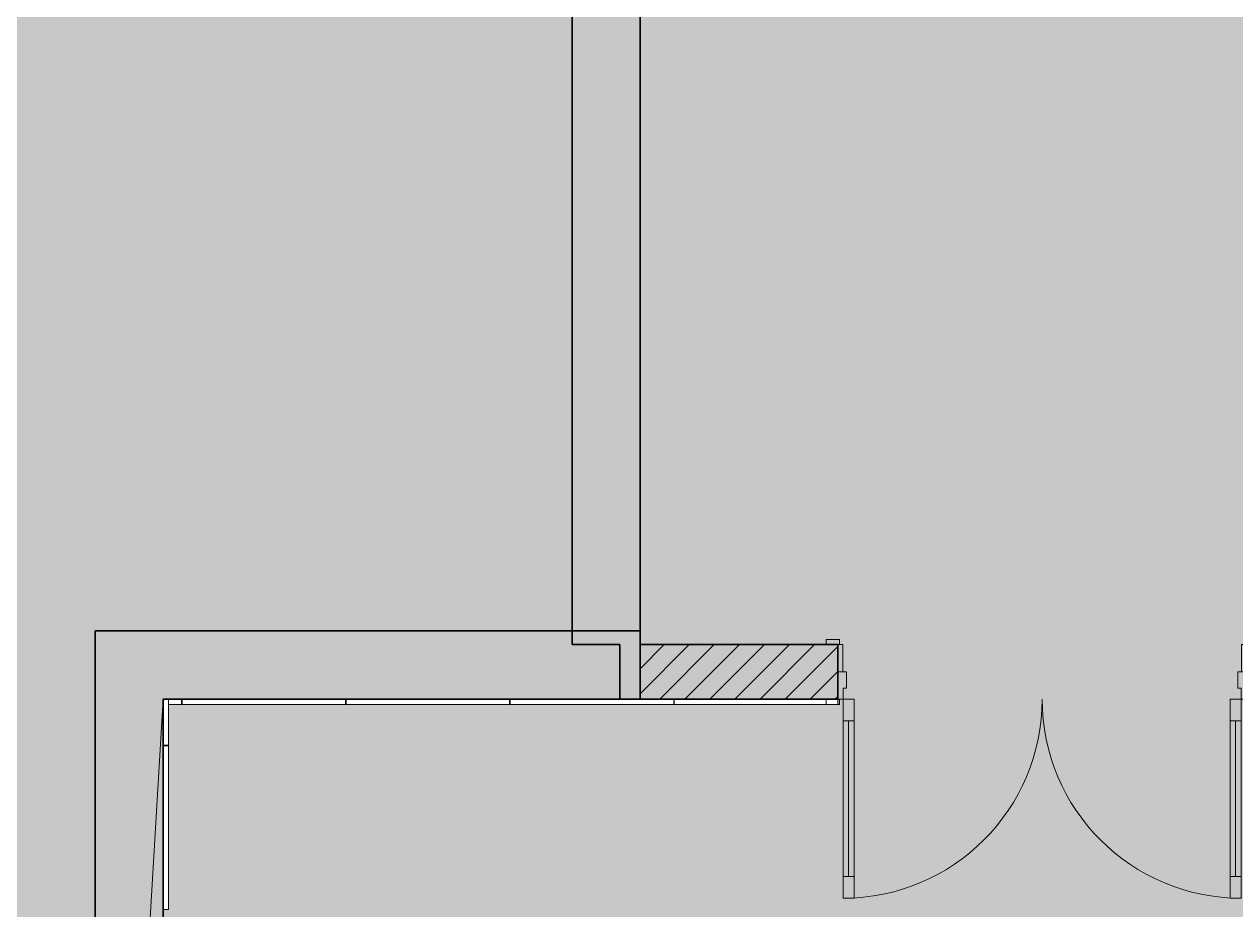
# Model space of a CAD drawing. Header units: millimetres. Extents: x -5491 to 122470, y -101890 to 30952.
# Drawn here: x 11340 to 15785, y -10173 to -6926 of the extents above; entities that cross this region are included whole.
import ezdxf
from ezdxf.enums import TextEntityAlignment as Align

# ---------------------------------------------------------------- set-up
doc = ezdxf.new("R2010")
doc.units = ezdxf.units.MM
doc.header["$MEASUREMENT"] = 0
doc.linetypes.add('Wipeout_Contour', pattern=[1000, 0, -1000])
for name, color, linetype, lineweight in [('-  Pllakat_koridore_E_Pen_No__7', 7, 'Continuous', 35), ('- lokalet e_Pen_No__132', 255, 'Continuous', 0), ('0_Pen_No__132', 255, 'Continuous', 0), ('A - Muret_Pen_No__7', 7, 'Continuous', 35), ('ARCHICAD Zone Stamps_Pen_No__1', 7, 'Continuous', 13)]:
    doc.layers.add(name, color=color, linetype=linetype, lineweight=lineweight)
for name, color, linetype in [('- lokalet e', 7, 'Continuous'), ('- Pllakat_koridore_CD', 7, 'Continuous'), ('A - Muret', 7, 'Continuous')]:
    doc.layers.add(name, color=color, linetype=linetype)
for name, color, linetype, lineweight, true_color in [('- Pllakat_koridore_CD_Pen_No__145', 7, 'Continuous', 20, 0x0077b0), ('A - Fill Zone_Pen_No__82', 7, 'Continuous', 20, 0xaaaaaa), ('ARCHICAD Doors_Pen_No__108', 7, 'Continuous', 13, 0xfd8379)]:
    doc.layers.add(name, color=color, linetype=linetype, lineweight=lineweight, true_color=true_color)
doc.styles.add('GENERATED_STYLE_1', font='')
doc.styles.get('GENERATED_STYLE_1').set_extended_font_data('Arial')
pattern_1 = [(45, (0, 0), (-45.96194, 45.96194), [])]

# ---------------------------------------------------------------- blocks, each defined once
blk = doc.blocks.new('Banjo_A - P26_3', base_point=(8468.8, -14650.8))
at = {"layer": '- lokalet e', "linetype": 'Continuous', "lineweight": 0, "true_color": 0x3f3f3f}
blk.add_hatch(color=250, dxfattribs=at).paths.add_polyline_path([(13322.5, -18945.8), (13350, -19000.8), (13350, -13600.8), (11600, -13600.8), (11850, -9400.8), (13600, -9400.8), (13600, 0), (0, 0), (55, -8580.8), (-1795, -8580.8), (-1795, -18945.8)])
at = {"layer": 'ARCHICAD Zone Stamps_Pen_No__1', "color": 7, "lineweight": 13, "style": 'GENERATED_STYLE_1'}
for tag, p in [('DUMMY_849', (8344.1, -14238.3)), ('ROOM_NAME', (7820.3, -14272.5)), ('floorCode', (7820.3, -14567.2)), ('stFloorCovering', (8083.6, -14567.2)), ('measuredAreaCode', (7820.3, -14861.8))]:
    blk.add_attdef(tag, text='', height=150, dxfattribs=at).set_placement(p, align=Align.TOP_LEFT)
blk = doc.blocks.new('Koridori_A - P34_11', base_point=(14961.2, -10939.6))
at = {"linetype": 'Continuous', "lineweight": 0, "true_color": 0x3f3f3f}
blk.add_hatch(color=250, dxfattribs=at).paths.add_polyline_path([(13624.7, -11391.5), (16668.7, -11366.7), (16668.7, -11375.9), (18645, -11375.9), (18650, -9420.8), (16625, -9400.8), (16625, -2200), (13600, -2200), (13600, -9400.8), (11850, -9400.8), (11850, -11400.8), (13625, -11375.9)])
at = {"layer": 'ARCHICAD Zone Stamps_Pen_No__1', "color": 7, "lineweight": 13, "style": 'GENERATED_STYLE_1'}
for tag, p in [('DUMMY_849', (15075.9, -10527.1)), ('ROOM_NAME', (14369.6, -10561.4)), ('measuredAreaCode', (14369.6, -10856)), ('perimeterCode', (14369.6, -11150.7))]:
    blk.add_attdef(tag, text='', height=150, dxfattribs=at).set_placement(p, align=Align.TOP_LEFT)
blk = doc.blocks.new('Wall_149', base_point=(12519, -9420.8))
at = {"layer": '- Pllakat_koridore_CD_Pen_No__145', "linetype": 'Continuous', "lineweight": 0, "true_color": 0x0077b0}
blk.add_hatch(color=144, dxfattribs=at).paths.add_polyline_path([(12519, -9400.8), (11919, -9400.8), (11919, -9420.8), (12519, -9420.8)])
at = {"layer": '- Pllakat_koridore_CD_Pen_No__145', "color": 144, "linetype": 'Continuous', "lineweight": 20, "true_color": 0x0077b0, "flags": 128}
for points in [[(12519, -9400.8), (11919, -9400.8)], [(11919, -9400.8), (11919, -9420.8)], [(11919, -9420.8), (12519, -9420.8)], [(12519, -9420.8), (12519, -9400.8)]]:
    blk.add_lwpolyline(points, dxfattribs=at)
blk = doc.blocks.new('Wall_150', base_point=(12519, -9420.8))
at = {"color": 254, "linetype": 'Wipeout_Contour', "lineweight": 0, "ltscale": 61696.235726}
blk.add_wipeout([(12519, -9400.8), (11919, -9400.8), (11919, -9420.8), (12519, -9420.8)], dxfattribs=at).dxf.layer = '- Pllakat_koridore_CD'
at = {"layer": '- Pllakat_koridore_CD_Pen_No__145', "color": 144, "linetype": 'Continuous', "lineweight": 20, "true_color": 0x0077b0, "flags": 128}
for points in [[(12519, -9400.8), (11919, -9400.8)], [(11919, -9400.8), (11919, -9420.8)], [(11919, -9420.8), (12519, -9420.8)], [(12519, -9420.8), (12519, -9400.8)]]:
    blk.add_lwpolyline(points, dxfattribs=at)
blk = doc.blocks.new('Wall_151', base_point=(13121, -9420.8))
at = {"layer": '- Pllakat_koridore_CD_Pen_No__145', "linetype": 'Continuous', "lineweight": 0, "true_color": 0x0077b0}
blk.add_hatch(color=144, dxfattribs=at).paths.add_polyline_path([(13121, -9400.8), (12521, -9400.8), (12521, -9420.8), (13121, -9420.8)])
at = {"layer": '- Pllakat_koridore_CD_Pen_No__145', "color": 144, "linetype": 'Continuous', "lineweight": 20, "true_color": 0x0077b0, "flags": 128}
for points in [[(13121, -9400.8), (12521, -9400.8)], [(12521, -9400.8), (12521, -9420.8)], [(12521, -9420.8), (13121, -9420.8)], [(13121, -9420.8), (13121, -9400.8)]]:
    blk.add_lwpolyline(points, dxfattribs=at)
blk = doc.blocks.new('Wall_152', base_point=(13121, -9420.8))
at = {"color": 254, "linetype": 'Wipeout_Contour', "lineweight": 0, "ltscale": 63620.584909}
blk.add_wipeout([(13121, -9400.8), (12521, -9400.8), (12521, -9420.8), (13121, -9420.8)], dxfattribs=at).dxf.layer = '- Pllakat_koridore_CD'
at = {"layer": '- Pllakat_koridore_CD_Pen_No__145', "color": 144, "linetype": 'Continuous', "lineweight": 20, "true_color": 0x0077b0, "flags": 128}
for points in [[(13121, -9400.8), (12521, -9400.8)], [(12521, -9400.8), (12521, -9420.8)], [(12521, -9420.8), (13121, -9420.8)], [(13121, -9420.8), (13121, -9400.8)]]:
    blk.add_lwpolyline(points, dxfattribs=at)
blk = doc.blocks.new('Wall_153', base_point=(13723, -9420.8))
at = {"layer": '- Pllakat_koridore_CD_Pen_No__145', "linetype": 'Continuous', "lineweight": 0, "true_color": 0x0077b0}
blk.add_hatch(color=144, dxfattribs=at).paths.add_polyline_path([(13723, -9400.8), (13123, -9400.8), (13123, -9420.8), (13723, -9420.8)])
at = {"layer": '- Pllakat_koridore_CD_Pen_No__145', "color": 144, "linetype": 'Continuous', "lineweight": 20, "true_color": 0x0077b0, "flags": 128}
for points in [[(13723, -9400.8), (13123, -9400.8)], [(13123, -9400.8), (13123, -9420.8)], [(13123, -9420.8), (13723, -9420.8)], [(13723, -9420.8), (13723, -9400.8)]]:
    blk.add_lwpolyline(points, dxfattribs=at)
blk = doc.blocks.new('Wall_154', base_point=(13723, -9420.8))
at = {"color": 254, "linetype": 'Wipeout_Contour', "lineweight": 0, "ltscale": 65576.911941}
blk.add_wipeout([(13723, -9400.8), (13123, -9400.8), (13123, -9420.8), (13723, -9420.8)], dxfattribs=at).dxf.layer = '- Pllakat_koridore_CD'
at = {"layer": '- Pllakat_koridore_CD_Pen_No__145', "color": 144, "linetype": 'Continuous', "lineweight": 20, "true_color": 0x0077b0, "flags": 128}
for points in [[(13723, -9400.8), (13123, -9400.8)], [(13123, -9400.8), (13123, -9420.8)], [(13123, -9420.8), (13723, -9420.8)], [(13723, -9420.8), (13723, -9400.8)]]:
    blk.add_lwpolyline(points, dxfattribs=at)
blk = doc.blocks.new('Wall_155', base_point=(14325, -9420.8))
at = {"layer": '- Pllakat_koridore_CD_Pen_No__145', "linetype": 'Continuous', "lineweight": 0, "true_color": 0x0077b0}
blk.add_hatch(color=144, dxfattribs=at).paths.add_polyline_path([(14325, -9400.8), (13725, -9400.8), (13725, -9420.8), (14325, -9420.8)])
at = {"layer": '- Pllakat_koridore_CD_Pen_No__145', "color": 144, "linetype": 'Continuous', "lineweight": 20, "true_color": 0x0077b0, "flags": 128}
for points in [[(14325, -9400.8), (13725, -9400.8)], [(13725, -9400.8), (13725, -9420.8)], [(13725, -9420.8), (14325, -9420.8)], [(14325, -9420.8), (14325, -9400.8)]]:
    blk.add_lwpolyline(points, dxfattribs=at)
blk = doc.blocks.new('Wall_156', base_point=(14325, -9420.8))
at = {"color": 254, "linetype": 'Wipeout_Contour', "lineweight": 0, "ltscale": 67562.437881}
blk.add_wipeout([(14325, -9400.8), (13725, -9400.8), (13725, -9420.8), (14325, -9420.8)], dxfattribs=at).dxf.layer = '- Pllakat_koridore_CD'
at = {"layer": '- Pllakat_koridore_CD_Pen_No__145', "color": 144, "linetype": 'Continuous', "lineweight": 20, "true_color": 0x0077b0, "flags": 128}
for points in [[(14325, -9400.8), (13725, -9400.8)], [(13725, -9400.8), (13725, -9420.8)], [(13725, -9420.8), (14325, -9420.8)], [(14325, -9420.8), (14325, -9400.8)]]:
    blk.add_lwpolyline(points, dxfattribs=at)
blk = doc.blocks.new('Wall_157', base_point=(11917, -9420.8))
at = {"layer": '- Pllakat_koridore_CD_Pen_No__145', "linetype": 'Continuous', "lineweight": 0, "true_color": 0x0077b0}
blk.add_hatch(color=144, dxfattribs=at).paths.add_polyline_path([(11917, -9400.8), (11870, -9400.8), (11870, -9420.8), (11917, -9420.8)])
at = {"layer": '- Pllakat_koridore_CD_Pen_No__145', "color": 144, "linetype": 'Continuous', "lineweight": 20, "true_color": 0x0077b0, "flags": 128}
for points in [[(11917, -9400.8), (11870, -9400.8)], [(11870, -9400.8), (11870, -9420.8)], [(11870, -9420.8), (11917, -9420.8)], [(11917, -9420.8), (11917, -9400.8)]]:
    blk.add_lwpolyline(points, dxfattribs=at)
blk = doc.blocks.new('Wall_158', base_point=(11917, -9420.8))
at = {"color": 254, "linetype": 'Wipeout_Contour', "lineweight": 0, "ltscale": 60665.579812}
blk.add_wipeout([(11917, -9400.8), (11870, -9400.8), (11870, -9420.8), (11917, -9420.8)], dxfattribs=at).dxf.layer = '- Pllakat_koridore_CD'
at = {"layer": '- Pllakat_koridore_CD_Pen_No__145', "color": 144, "linetype": 'Continuous', "lineweight": 20, "true_color": 0x0077b0, "flags": 128}
for points in [[(11917, -9400.8), (11870, -9400.8)], [(11870, -9400.8), (11870, -9420.8)], [(11870, -9420.8), (11917, -9420.8)], [(11917, -9420.8), (11917, -9400.8)]]:
    blk.add_lwpolyline(points, dxfattribs=at)
blk = doc.blocks.new('Wall_165', base_point=(11850, -10171.9))
at = {"layer": '- Pllakat_koridore_CD_Pen_No__145', "linetype": 'Continuous', "lineweight": 0, "true_color": 0x0077b0}
blk.add_hatch(color=144, dxfattribs=at).paths.add_polyline_path([(11870, -10171.9), (11870, -9571.9), (11850, -9571.9), (11850, -10171.9)])
at = {"layer": '- Pllakat_koridore_CD_Pen_No__145', "color": 144, "linetype": 'Continuous', "lineweight": 20, "true_color": 0x0077b0, "flags": 128}
for points in [[(11870, -9571.9), (11850, -9571.9)], [(11850, -9571.9), (11850, -10171.9)], [(11870, -10171.9), (11870, -9571.9)], [(11850, -10171.9), (11870, -10171.9)]]:
    blk.add_lwpolyline(points, dxfattribs=at)
blk = doc.blocks.new('Wall_166', base_point=(11850, -10171.9))
at = {"color": 254, "linetype": 'Wipeout_Contour', "lineweight": 0, "ltscale": 61730.658529}
blk.add_wipeout([(11870, -10171.9), (11870, -9571.9), (11850, -9571.9), (11850, -10171.9)], dxfattribs=at).dxf.layer = '- Pllakat_koridore_CD'
at = {"layer": '- Pllakat_koridore_CD_Pen_No__145', "color": 144, "linetype": 'Continuous', "lineweight": 20, "true_color": 0x0077b0, "flags": 128}
for points in [[(11870, -9571.9), (11850, -9571.9)], [(11850, -9571.9), (11850, -10171.9)], [(11870, -10171.9), (11870, -9571.9)], [(11850, -10171.9), (11870, -10171.9)]]:
    blk.add_lwpolyline(points, dxfattribs=at)
blk = doc.blocks.new('Wall_167', base_point=(11850, -9569.9))
at = {"layer": '- Pllakat_koridore_CD_Pen_No__145', "linetype": 'Continuous', "lineweight": 0, "true_color": 0x0077b0}
blk.add_hatch(color=144, dxfattribs=at).paths.add_polyline_path([(11870, -9569.9), (11870, -9400.8), (11850, -9400.8), (11850, -9569.9)])
at = {"layer": '- Pllakat_koridore_CD_Pen_No__145', "color": 144, "linetype": 'Continuous', "lineweight": 20, "true_color": 0x0077b0, "flags": 128}
for points in [[(11870, -9400.8), (11850, -9400.8)], [(11850, -9400.8), (11850, -9569.9)], [(11870, -9569.9), (11870, -9400.8)], [(11850, -9569.9), (11870, -9569.9)]]:
    blk.add_lwpolyline(points, dxfattribs=at)
blk = doc.blocks.new('Wall_168', base_point=(11850, -9569.9))
at = {"color": 254, "linetype": 'Wipeout_Contour', "lineweight": 0, "ltscale": 60746.84105}
blk.add_wipeout([(11870, -9569.9), (11870, -9400.8), (11850, -9400.8), (11850, -9569.9)], dxfattribs=at).dxf.layer = '- Pllakat_koridore_CD'
at = {"layer": '- Pllakat_koridore_CD_Pen_No__145', "color": 144, "linetype": 'Continuous', "lineweight": 20, "true_color": 0x0077b0, "flags": 128}
for points in [[(11870, -9400.8), (11850, -9400.8)], [(11850, -9400.8), (11850, -9569.9)], [(11870, -9569.9), (11870, -9400.8)], [(11850, -9569.9), (11870, -9569.9)]]:
    blk.add_lwpolyline(points, dxfattribs=at)
blk = doc.blocks.new('Wall_175', base_point=(11850, -9400.8))
at = {"layer": 'A - Muret', "linetype": 'Continuous', "lineweight": 0, "true_color": 0x000000}
for points in [[(11600, -9150.8), (11850, -9400.8), (11850, -9150.8)], [(11850, -9400.8), (11600, -9150.8), (11600, -9400.8)], [(11600, -9400.8), (11600, -11375.9), (11850, -11375.9), (11850, -9400.8)], [(11600, -11395.9), (11850, -11395.9), (11850, -11375.9), (11600, -11375.9)], [(11600, -11395.9), (11600, -11400.8), (11850, -11400.8), (11850, -11395.9)]]:
    blk.add_hatch(color=18, dxfattribs=at).paths.add_polyline_path(points)
at = {"layer": '-  Pllakat_koridore_E_Pen_No__7', "color": 7, "linetype": 'Continuous', "lineweight": 35}
for p, q in [((11600, -11375.9), (11600, -11395.9)), ((11850, -11395.9), (11850, -11375.9))]:
    blk.add_line(p, q, dxfattribs=at)
at = {"layer": 'A - Muret_Pen_No__7', "color": 7, "linetype": 'Continuous', "lineweight": 35, "flags": 128}
for points in [[(11600, -9150.8), (11850, -9150.8)], [(11600, -9150.8), (11600, -11375.9)], [(11850, -11375.9), (11850, -9400.8)], [(11600, -11395.9), (11600, -11400.8)], [(11850, -11400.8), (11850, -11395.9)]]:
    blk.add_lwpolyline(points, dxfattribs=at)
blk = doc.blocks.new('Wall_176', base_point=(11850, -9400.8))
at = {"layer": 'A - Muret', "linetype": 'Continuous', "lineweight": 0, "true_color": 0x000000}
blk.add_hatch(color=18, dxfattribs=at).paths.add_polyline_path([(11850, -9400.8), (13600, -9400.8), (13600, -9150.8), (11850, -9150.8)])
at = {"layer": 'A - Muret_Pen_No__7', "color": 7, "linetype": 'Continuous', "lineweight": 35, "flags": 128}
for points in [[(13600, -9150.8), (11850, -9150.8)], [(11850, -9400.8), (13600, -9400.8)]]:
    blk.add_lwpolyline(points, dxfattribs=at)
blk = doc.blocks.new('Wall_177', base_point=(13600, -9400.8))
at = {"layer": 'A - Muret', "linetype": 'Continuous', "lineweight": 0, "true_color": 0x000000}
for points in [[(13600, -1600), (13350.5, -1600), (13350.5, -4700), (13600, -4700)], [(13350.5, -9200.8), (13600, -9200.8), (13600, -6200), (13350.5, -6200)], [(13600, -9200.8), (13525, -9200.8), (13525, -9400.8), (13600, -9400.8)]]:
    blk.add_hatch(color=18, dxfattribs=at).paths.add_polyline_path(points)
at = {"layer": 'A - Muret_Pen_No__7', "color": 7, "linetype": 'Continuous', "lineweight": 35}
for p, q in [((13600, -9400.8), (13600, -9200.8)), ((13525, -9400.8), (13600, -9400.8))]:
    blk.add_line(p, q, dxfattribs=at)
at = {"layer": 'A - Muret_Pen_No__7', "color": 7, "linetype": 'Continuous', "lineweight": 35, "flags": 128}
for points in [[(13350.5, -1600), (13350.5, -4700)], [(13600, -2000), (13600, -1600)], [(13600, -4700), (13600, -2200)], [(13350.5, -6200), (13350.5, -9200.8)], [(13600, -9200.8), (13600, -6200)], [(13525, -9200.8), (13350.5, -9200.8)]]:
    blk.add_lwpolyline(points, dxfattribs=at)
blk = doc.blocks.new('Metal Double Door 25')
at = {"layer": 'ARCHICAD Doors_Pen_No__108', "color": 11, "linetype": 'Continuous', "lineweight": 13, "true_color": 0xfd8379}
for p, q in [((-730, 730), (-730, 650)), ((-690, 730), (-730, 730)), ((-690, 650), (-690, 730)), ((690, 650), (690, 730)), ((690, 730), (730, 730)), ((730, 730), (730, 650)), ((-730, 650), (-690, 650)), ((-710, 650), (-710, 80)), ((730, 650), (690, 650)), ((710, 650), (710, 80)), ((-690, 80), (-730, 80)), ((-730, 80), (-730, 0)), ((-690, 0), (-690, 80)), ((690, 0), (690, 80)), ((690, 80), (730, 80)), ((730, 80), (730, 0)), ((-793, 0), (-793, 19)), ((-793, 19), (-743, 19)), ((-743, 0), (-793, 0)), ((-750, 0), (-793, 0)), ((-750, 0), (-793, 0)), ((-730, 0), (-750, 0)), ((-750, 0), (-750, -100)), ((-750, 0), (-750, -100)), ((-750, 0), (-750, -100)), ((-743, 19), (-743, 0)), ((-730, -40), (-730, 0)), ((-730, 0), (-690, 0)), ((730, 0), (690, 0)), ((750, 0), (730, 0)), ((730, 0), (730, -40)), ((743, 19), (793, 19)), ((743, 0), (743, 19)), ((793, 0), (743, 0)), ((750, -100), (750, 0)), ((750, 0), (750, -100)), ((750, 0), (750, -100)), ((750, 0), (793, 0)), ((750, 0), (793, 0)), ((793, 19), (793, 0)), ((-718, -40), (-730, -40)), ((-718, -100), (-718, -40)), ((730, -40), (718, -40)), ((718, -40), (718, -100)), ((-750, -200), (-750, -100)), ((-750, -100), (-731, -100)), ((-750, -100), (-718, -100)), ((-750, -100), (-750, -200)), ((-750, -100), (-750, -200)), ((-731, -100), (-731, -200)), ((718, -100), (750, -100)), ((731, -200), (731, -100)), ((731, -100), (750, -100)), ((750, -100), (750, -200)), ((750, -100), (750, -200)), ((750, -100), (750, -200)), ((-793, -219), (-793, -200)), ((-793, -200), (-743, -200)), ((-750, -200), (-793, -200)), ((-750, -200), (-793, -200)), ((-743, -219), (-793, -219)), ((-731, -200), (-750, -200)), ((-743, -200), (-743, -219)), ((750, -200), (731, -200)), ((743, -200), (793, -200)), ((743, -219), (743, -200)), ((793, -219), (743, -219)), ((750, -200), (793, -200)), ((750, -200), (793, -200)), ((793, -200), (793, -219))]:
    blk.add_line(p, q, dxfattribs=at)
at = {"layer": 'ARCHICAD Doors_Pen_No__108', "color": 11, "linetype": 'Continuous', "lineweight": 13, "true_color": 0xfd8379, "flags": 128}
for points in [[(-730, 650), (-730, 80), (-710, 80), (-710, 650)], [(-710, 650), (-710, 80), (-690, 80), (-690, 650)], [(710, 650), (710, 80), (690, 80), (690, 650)], [(730, 650), (730, 80), (710, 80), (710, 650)]]:
    blk.add_lwpolyline(points, close=True, dxfattribs=at)
at = {"layer": 'ARCHICAD Doors_Pen_No__108', "color": 11, "linetype": 'Continuous', "lineweight": 13, "true_color": 0xfd8379}
for centre, start, end in [((-730, 0), 0, 90), ((730, 0), 90, 180)]:
    blk.add_arc(centre, 730, start, end, dxfattribs=at)
blk = doc.blocks.new('Wall_226', base_point=(13525, -9400.8))
at = {"layer": 'A - Muret', "linetype": 'Continuous', "lineweight": 0, "true_color": 0x000000}
h = blk.add_hatch(dxfattribs=at)
h.set_pattern_fill('Common_Brick', color=18, style=0, pattern_type=2)
h.set_pattern_definition(pattern_1)
h.paths.add_polyline_path([(13600, -9400.8), (14325, -9400.8), (14325, -9200.8), (13600, -9200.8)])
h = blk.add_hatch(dxfattribs=at)
h.set_pattern_fill('Common_Brick', color=18, style=0, pattern_type=2)
h.set_pattern_definition(pattern_1)
h.paths.add_polyline_path([(15825, -9400.8), (16625, -9400.8), (16625, -9200.8), (15825, -9200.8)])
at = {"layer": 'A - Muret_Pen_No__7', "color": 7, "linetype": 'Continuous', "lineweight": 35}
for p, q in [((13600, -9400.8), (13600, -9200.8)), ((14325, -9200.8), (14282, -9200.8)), ((14325, -9300.8), (14325, -9200.8)), ((15825, -9200.8), (15868, -9200.8)), ((15825, -9300.8), (15825, -9200.8)), ((14325, -9400.8), (14325, -9300.8)), ((15825, -9400.8), (15825, -9300.8)), ((14325, -9400.8), (14282, -9400.8)), ((15825, -9400.8), (15868, -9400.8))]:
    blk.add_line(p, q, dxfattribs=at)
at = {"layer": 'A - Muret_Pen_No__7', "color": 7, "linetype": 'Continuous', "lineweight": 35, "flags": 128}
for points in [[(13525, -9200.8), (13525, -9400.8)], [(14325, -9200.8), (13600, -9200.8)], [(16625, -9200.8), (15825, -9200.8)], [(16625, -9400.8), (16625, -9200.8)], [(13525, -9400.8), (14325, -9400.8)], [(15825, -9400.8), (16625, -9400.8)]]:
    blk.add_lwpolyline(points, dxfattribs=at)
at = {"layer": 'ARCHICAD Doors_Pen_No__108', "color": 11, "linetype": 'Continuous', "lineweight": 13, "true_color": 0xfd8379, "zscale": 1000, "rotation": 180}
blk.add_blockref('Metal Double Door 25', (15075, -9400.8), dxfattribs=at)

msp = doc.modelspace()

# ---------------------------------------------------------------- hatches: boundary and pattern name
at = {"layer": 'A - Fill Zone_Pen_No__82', "linetype": 'Continuous', "lineweight": 0, "true_color": 0x111111}
msp.add_hatch(color=250, dxfattribs=at).paths.add_polyline_path([(-1850, -19000.8), (-1850, -8550.8), (0, -8550.8), (0, 0), (13600, 0), (13600, -9400.8), (11850, -9400.8), (11850, -11400.8), (11725, -11400.8), (11725, -13725.8), (13475, -13725.8), (13475, -19000.8)])

# ---------------------------------------------------------------- linework, layer by layer
at = {"layer": '- lokalet e_Pen_No__132', "color": 255, "linetype": 'Continuous', "lineweight": 0, "flags": 128}
msp.add_lwpolyline([(13322.5, -18945.8), (13350, -19000.8), (13350, -13600.8), (11600, -13600.8), (11850, -9400.8), (13600, -9400.8), (13600, 0), (0, 0), (55, -8580.8), (-1795, -8580.8), (-1795, -18945.8)], close=True, dxfattribs=at)
at = {"layer": '0_Pen_No__132', "color": 255, "linetype": 'Continuous', "lineweight": 0, "flags": 128}
msp.add_lwpolyline([(13624.7, -11391.5), (16668.7, -11366.7), (16668.7, -11375.9), (18645, -11375.9), (18650, -9420.8), (16625, -9400.8), (16625, -2200), (13600, -2200), (13600, -9400.8), (11850, -9400.8), (11850, -11400.8), (13625, -11375.9)], close=True, dxfattribs=at)

# ---------------------------------------------------------------- block references
at = {"layer": '- lokalet e', "color": 254, "linetype": 'Continuous', "lineweight": 13}
msp.add_blockref('Banjo_A - P26_3', (8468.8, -14650.8), dxfattribs=at)
at = {"layer": '- Pllakat_koridore_CD', "color": 144, "lineweight": 20, "true_color": 0x0077b0}
for name, p in [('Wall_149', (12519, -9420.8)), ('Wall_165', (11850, -10171.9))]:
    msp.add_blockref(name, p, dxfattribs=at)
at = {"color": 254, "linetype": 'Continuous', "lineweight": 13}
msp.add_blockref('Koridori_A - P34_11', (14961.2, -10939.6), dxfattribs=at)

# ---------------------------------------------------------------- next in the draw order: block references
at = {"layer": '- Pllakat_koridore_CD', "color": 144, "lineweight": 20, "true_color": 0x0077b0}
for name, p in [('Wall_150', (12519, -9420.8)), ('Wall_166', (11850, -10171.9))]:
    msp.add_blockref(name, p, dxfattribs=at)

# ---------------------------------------------------------------- next in the draw order: block references
for name, p in [('Wall_157', (11917, -9420.8)), ('Wall_151', (13121, -9420.8))]:
    msp.add_blockref(name, p, dxfattribs=at)

# ---------------------------------------------------------------- next in the draw order: block references
for name, p in [('Wall_158', (11917, -9420.8)), ('Wall_152', (13121, -9420.8))]:
    msp.add_blockref(name, p, dxfattribs=at)

# ---------------------------------------------------------------- next in the draw order: block references
for name, p in [('Wall_167', (11850, -9569.9)), ('Wall_153', (13723, -9420.8))]:
    msp.add_blockref(name, p, dxfattribs=at)

# ---------------------------------------------------------------- next in the draw order: block references
for name, p in [('Wall_168', (11850, -9569.9)), ('Wall_154', (13723, -9420.8))]:
    msp.add_blockref(name, p, dxfattribs=at)

# ---------------------------------------------------------------- next in the draw order: block references
msp.add_blockref('Wall_155', (14325, -9420.8), dxfattribs=at)
at = {"layer": 'A - Muret', "color": 7, "lineweight": 35}
for name, p in [('Wall_177', (13600, -9400.8)), ('Wall_175', (11850, -9400.8)), ('Wall_176', (11850, -9400.8))]:
    msp.add_blockref(name, p, dxfattribs=at)

# ---------------------------------------------------------------- next in the draw order: block references
at = {"layer": '- Pllakat_koridore_CD', "color": 144, "lineweight": 20, "true_color": 0x0077b0}
msp.add_blockref('Wall_156', (14325, -9420.8), dxfattribs=at)

# ---------------------------------------------------------------- next in the draw order: block references
at = {"layer": 'A - Muret', "color": 7, "lineweight": 35}
msp.add_blockref('Wall_226', (13525, -9400.8), dxfattribs=at)

doc.saveas('drawing.dxf')
